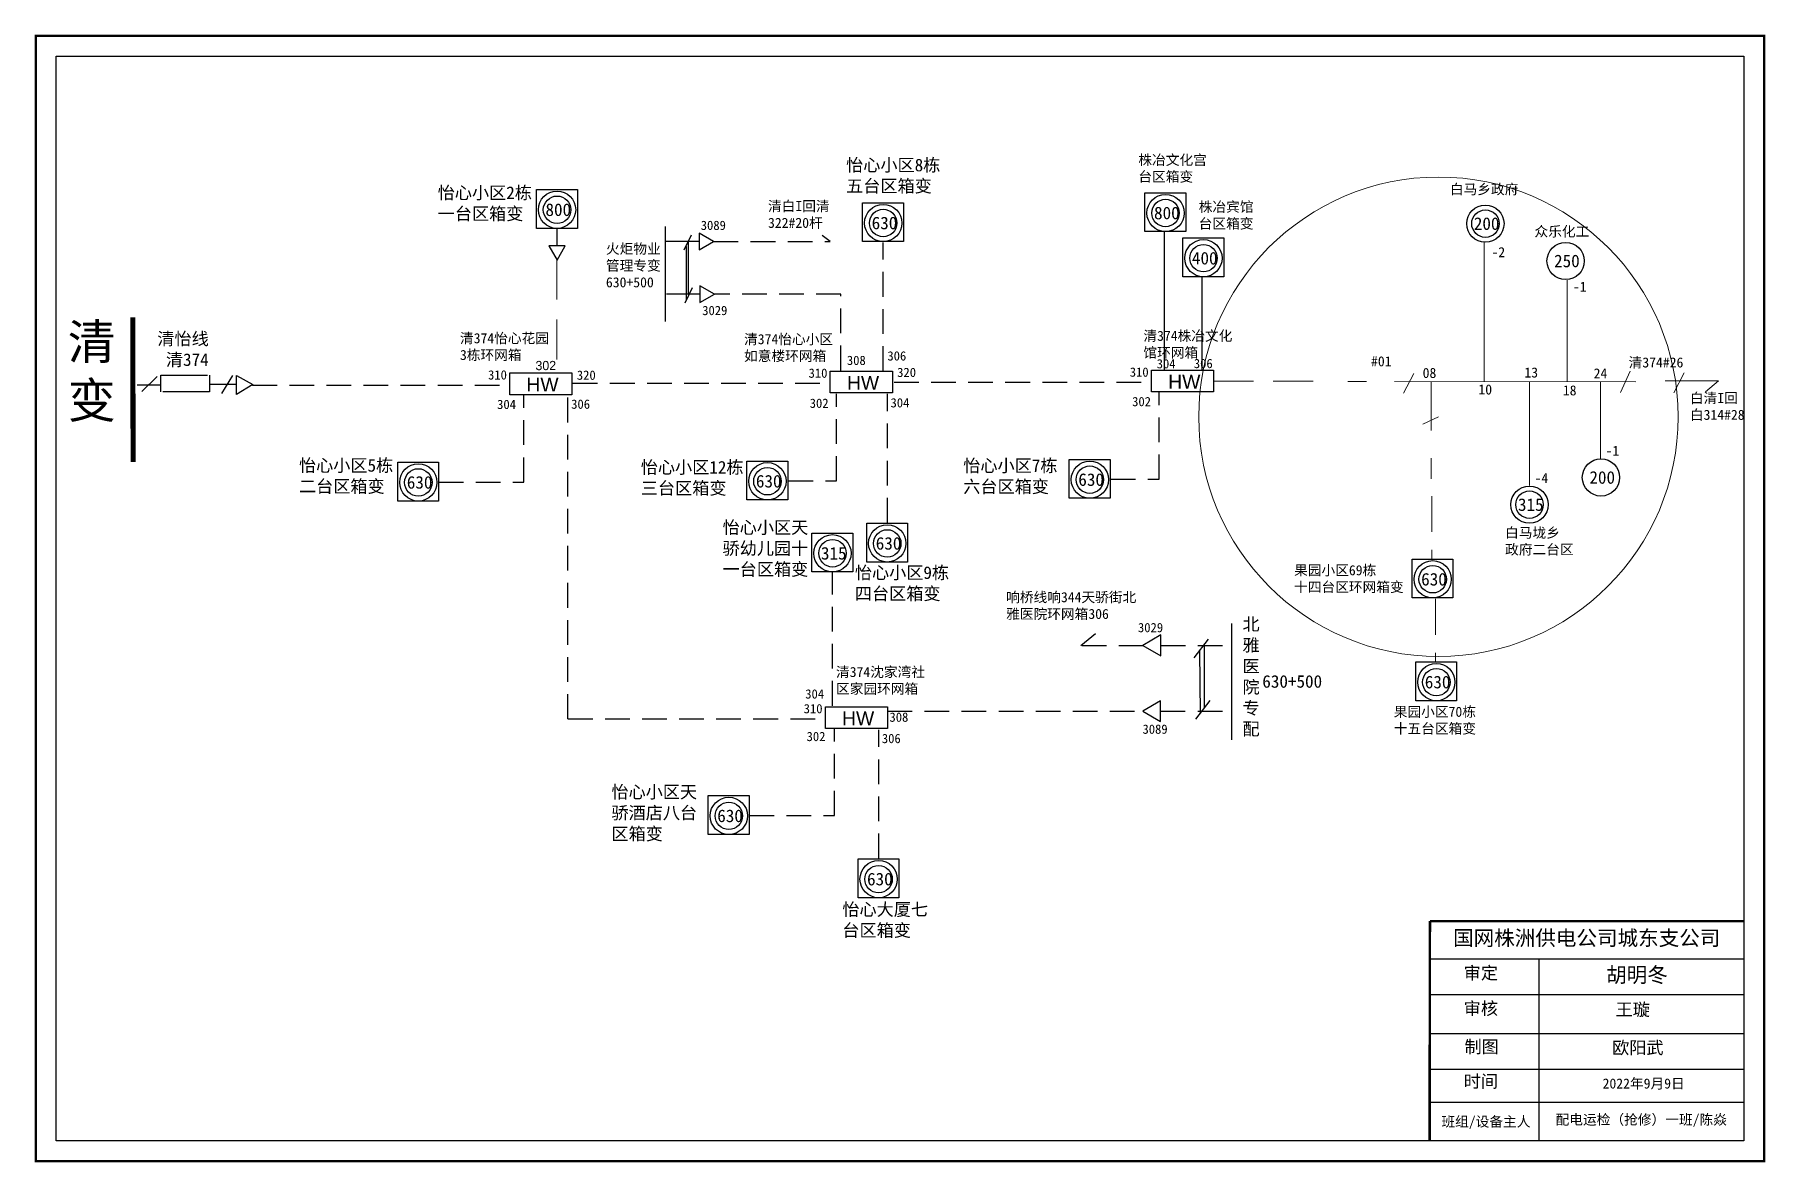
# Model space of a CAD drawing. Extents: x 0 to 344, y -1 to 224.
import ezdxf

# ---------------------------------------------------------------- set-up
doc = ezdxf.new("R2010")
doc.units = 0
doc.header["$LTSCALE"] = 0.774411
doc.linetypes.add('ACAD_ISO02W100', pattern=[15, 12, -3])
doc.linetypes.add('DASHED2', pattern=[9.525, 6.35, -3.175])
doc.layers.get('0').update_dxf_attribs({"linetype": 'CONTINUOUS'})
doc.styles.add('hztxt_txtstyle_0.00_0_0', font='', dxfattribs={"bigfont": 'hztxt.shx'})
doc.styles.add('hztxt_txtstyle_1.84_0_0', font='', dxfattribs={"height": 1.84, "bigfont": 'hztxt.shx'})
doc.styles.add('hztxt_txtstyle_2.50_0_0', font='', dxfattribs={"height": 2.5})
doc.styles.add('KaiTi_GB2312_txtstyle_2.50_0_0', font='', dxfattribs={"height": 2.5})
doc.styles.add('SimSun_txtstyle_2.00_0_0', font='simsun.ttc', dxfattribs={"height": 2})
doc.styles.add('SimSun_txtstyle_2.50_0_0', font='', dxfattribs={"height": 2.5})
doc.styles.add('SimSun_txtstyle_200.00_0_0200', font='simsun.ttc', dxfattribs={"height": 200})
doc.styles.get("Standard").update_dxf_attribs({"font": '', "height": 2.5})
doc.styles.add('字体', font='', dxfattribs={"height": 2.5})
doc.styles.add('宋体_txtstyle_2.00_0_0', font='SIMSUN.TTC', dxfattribs={"height": 2})
doc.styles.add('宋体_txtstyle_2.50_0_0', font='SIMSUN.TTC', dxfattribs={"height": 2.5})
doc.styles.add('宋体_txtstyle_200.00_0_0200', font='SIMSUN.TTC', dxfattribs={"height": 200})
doc.styles.add('宋体_txtstyle_3.00_0_0', font='SIMSUN.TTC', dxfattribs={"height": 3})
doc.styles.get('hztxt_txtstyle_0.00_0_0').set_extended_font_data('hztxt')
doc.styles.get('hztxt_txtstyle_1.84_0_0').set_extended_font_data('hztxt')
doc.styles.get('hztxt_txtstyle_2.50_0_0').set_extended_font_data('SimSun')
doc.styles.get('KaiTi_GB2312_txtstyle_2.50_0_0').set_extended_font_data('KaiTi_GB2312')
doc.styles.get('SimSun_txtstyle_2.50_0_0').set_extended_font_data('SimSun')
doc.styles.get('Standard').set_extended_font_data('SimSun')
doc.styles.get('字体').set_extended_font_data('KaiTi_GB2312')

msp = doc.modelspace()

# ---------------------------------------------------------------- linework, layer by layer
at = {"color": 7, "linetype": 'Continuous', "lineweight": 0, "ltscale": 2.071487}
msp.add_line((288.09, 154.78), (288.09, 182.63), dxfattribs=at)
at = {"linetype": 'DASHED2'}
for p, q in [((168.5, 156.91), (168.5, 182.48)), ((160.09, 172.15), (134.89, 172.15)), ((160.09, 157), (160.09, 172.15)), ((42.94, 154.07), (94.2, 154.07)), ((97, 134.77), (97, 152.11)), ((105.76, 87.64), (105.76, 152.23)), ((106.74, 154.42), (158, 154.42)), ((159.21, 135), (159.21, 152.34)), ((169.33, 126.73), (169.33, 152.3)), ((170.67, 154.63), (221.93, 154.63)), ((223.39, 135.33), (223.39, 152.67)), ((80.06, 134.77), (97, 134.77)), ((149.61, 135), (159.21, 135)), ((213.79, 135.33), (223.39, 135.33)), ((158.4, 90.26), (158.4, 116.88)), ((220.29, 102.2), (208.08, 102.2)), ((223.74, 102.27), (237.88, 102.27)), ((105.76, 87.64), (157.02, 87.64)), ((169.35, 89.16), (220.18, 89.16)), ((223.71, 89.14), (237.88, 89.14)), ((158.79, 68.4), (158.79, 85.75)), ((167.61, 59.91), (167.61, 85.48)), ((141.86, 68.4), (158.79, 68.4))]:
    msp.add_line(p, q, dxfattribs=at)
at = {"color": 7, "linetype": 'DASHED2', "lineweight": 0, "ltscale": 1.611327}
msp.add_line((103.55, 179), (103.55, 156.72), dxfattribs=at)
at = {"color": 7, "linetype": 'Continuous', "lineweight": 0, "ltscale": 1.409819}
for p, q in [((304.6, 154.76), (304.6, 174.97)), ((297.13, 154.77), (297.13, 134.06))]:
    msp.add_line(p, q, dxfattribs=at)
at = {"linetype": 'Continuous'}
for p, q in [((23.96, 155.79), (20.97, 152.79)), ((36.87, 152.37), (39.06, 155.99)), ((39.78, 152.22), (39.78, 155.99)), ((39.78, 155.99), (43.01, 154.17)), ((34.41, 154.24), (39.67, 154.24)), ((43.01, 154.17), (39.78, 152.22)), ((207.85, 102.25), (210.78, 104.63)), ((230.4, 99.78), (233.27, 103.47)), ((237.88, 83.45), (237.88, 106.6)), ((231.42, 101.1), (231.59, 88.73)), ((232.45, 89.83), (232.45, 102.14)), ((230.7, 87.59), (233.57, 91.28)), ((277.35, 39.88), (339.71, 39.88)), ((298.99, 39.87), (298.97, 3.66)), ((277.35, 32.77), (339.71, 32.77)), ((277.35, 25.02), (339.71, 25.02)), ((277.35, 17.92), (339.71, 17.92)), ((277.43, 11.35), (339.8, 11.35))]:
    msp.add_line(p, q, dxfattribs=at)
at = {"color": 7, "linetype": 'Continuous', "lineweight": 0, "ltscale": 1.278059}
for p, q in [((274.1, 156.4), (272.05, 152.44)), ((327.91, 156.52), (325.87, 152.56)), ((277.55, 154.79), (277.55, 145))]:
    msp.add_line(p, q, dxfattribs=at)
at = {"color": 7, "linetype": 'Continuous', "lineweight": 0, "ltscale": 1.208692}
for p, q in [((317.15, 156.84), (315.22, 152.61)), ((311.23, 154.75), (311.23, 139.29))]:
    msp.add_line(p, q, dxfattribs=at)
at = {"linetype": 'ACAD_ISO02W100'}
msp.add_line((24.72, 154.06), (20.04, 154.06), dxfattribs=at)
at = {"color": 7, "linetype": 'DASHED2', "lineweight": 0, "ltscale": 1.609986}
msp.add_line((234.25, 154.88), (257.63, 154.88), dxfattribs=at)
at = {"color": 7, "linetype": 'DASHED2', "lineweight": 0, "ltscale": 0.894437}
msp.add_line((260.97, 154.8), (264.67, 154.8), dxfattribs=at)
at = {"color": 7, "linetype": 'Continuous', "lineweight": 0, "ltscale": 0.766835}
msp.add_line((270.29, 154.8), (318.32, 154.74), dxfattribs=at)
at = {"color": 7, "linetype": 'Continuous', "lineweight": 0, "ltscale": 0.373053}
for p, q in [((324.1, 154.92), (334.76, 154.92)), ((334.76, 154.92), (332.15, 152.72))]:
    msp.add_line(p, q, dxfattribs=at)
at = {"color": 7, "linetype": 'Continuous', "lineweight": 0, "ltscale": 0.710033}
for p, q in [((279.01, 147.76), (275.89, 146.27)), ((277.55, 139.53), (277.55, 135.39))]:
    msp.add_line(p, q, dxfattribs=at)
at = {"color": 7, "linetype": 'DASHED2', "lineweight": 0, "ltscale": 1.449709}
for p, q in [((277.68, 131.97), (277.68, 119.49)), ((278.41, 111.5), (278.41, 99.02))]:
    msp.add_line(p, q, dxfattribs=at)
at = {"linetype": 'Continuous', "const_width": 0.5}
msp.add_lwpolyline([(-0.15, 223.58), (343.83, 223.58), (343.83, -0.39), (-0.15, -0.39)], close=True, dxfattribs=at)
at = {"linetype": 'Continuous'}
for points in [[(3.9, 219.53), (339.78, 219.53), (339.78, 3.66), (3.9, 3.66)], [(99.49, 193), (107.62, 193), (107.62, 185.26), (99.49, 185.26)], [(164.4, 190.37), (172.53, 190.37), (172.53, 182.62), (164.4, 182.62)], [(220.6, 192.36), (228.73, 192.36), (228.73, 184.61), (220.6, 184.61)], [(134.74, 182.66), (131.88, 184.31), (131.88, 181.01)], [(228.15, 183.36), (236.28, 183.36), (236.28, 175.61), (228.15, 175.61)], [(103.58, 178.95), (105.23, 181.81), (101.93, 181.81)], [(134.89, 172.15), (132.03, 173.8), (132.03, 170.5)], [(71.88, 138.73), (80.01, 138.73), (80.01, 130.99), (71.88, 130.99)], [(141.36, 138.96), (149.49, 138.96), (149.49, 131.22), (141.36, 131.22)], [(205.54, 139.29), (213.67, 139.29), (213.67, 131.54), (205.54, 131.54)], [(154.31, 124.62), (162.44, 124.62), (162.44, 116.88), (154.31, 116.88)], [(165.21, 126.59), (173.34, 126.59), (173.34, 118.85), (165.21, 118.85)], [(273.77, 119.45), (281.9, 119.45), (281.9, 111.71), (273.77, 111.71)], [(220.17, 102.27), (223.74, 100.21), (223.74, 104.33)], [(274.5, 98.98), (282.63, 98.98), (282.63, 91.24), (274.5, 91.24)], [(220.15, 89.14), (223.71, 87.08), (223.71, 91.2)], [(133.68, 72.36), (141.81, 72.36), (141.81, 64.62), (133.68, 64.62)], [(163.48, 59.77), (171.62, 59.77), (171.62, 52.03), (163.48, 52.03)]]:
    msp.add_lwpolyline(points, close=True, dxfattribs=at)
for points in [[(103.58, 181.81), (103.58, 185.26)], [(125.17, 166.74), (125.17, 185.65)], [(131.88, 182.66), (125.2, 182.66)], [(128.9, 180.98), (130.36, 183.99)], [(129.71, 182.66), (129.71, 172.15)], [(224.46, 157.05), (224.46, 184.56)], [(129.29, 181.68), (129.29, 171.02)], [(129.05, 170.47), (130.51, 173.48)], [(231.96, 157.06), (231.96, 175.63)], [(132.03, 172.15), (125.35, 172.15)]]:
    msp.add_lwpolyline(points, dxfattribs=at)
at = {"linetype": 'DASHED2'}
msp.add_lwpolyline([(134.74, 182.66), (157.97, 182.66), (156.34, 183.87)], dxfattribs=at)
at = {"linetype": 'Continuous'}
for points, const_width in [([(19.17, 167.56), (19.19, 138.74)], 1), ([(277.31, 47.38), (277.25, 3.66)], 0.5), ([(277.35, 47.38), (339.71, 47.38)], 0.5)]:
    msp.add_lwpolyline(points, dxfattribs=dict(at, const_width=const_width))
at = {"linetype": 'ACAD_ISO02W100'}
msp.add_lwpolyline([(34.4, 156.07), (34.4, 152.73), (24.72, 152.73), (24.72, 156.07)], close=True, dxfattribs=at)
at = {"color": 0}
for points in [[(94.17, 156.49), (106.52, 156.49), (106.52, 152.15), (94.17, 152.15)], [(157.97, 156.84), (170.32, 156.84), (170.32, 152.5), (157.97, 152.5)], [(221.9, 157.05), (234.25, 157.05), (234.25, 152.71), (221.9, 152.71)], [(156.99, 90.06), (169.35, 90.06), (169.35, 85.72), (156.99, 85.72)]]:
    msp.add_lwpolyline(points, close=True, dxfattribs=at)
at = {"color": 12, "linetype": 'Continuous', "lineweight": 0, "ltscale": 2.467847, "true_color": 0xc00000}
msp.add_circle((279.01, 147.76), 47.71, dxfattribs=at)
at = {"linetype": 'Continuous'}
for centre, radius in [((103.58, 188.97), 3.71), ((103.58, 188.97), 2.73), ((168.5, 186.33), 3.71), ((224.69, 188.32), 3.71), ((224.69, 188.32), 2.73), ((288.35, 186.2), 3.71), ((168.5, 186.33), 2.73), ((288.35, 186.2), 2.73), ((232.24, 179.33), 3.71), ((232.24, 179.33), 2.73), ((304.32, 178.77), 3.71), ((75.97, 134.7), 3.71), ((145.45, 134.93), 3.71), ((209.63, 135.25), 3.71), ((209.63, 135.25), 2.73), ((311.35, 135.68), 3.71), ((75.97, 134.7), 2.73), ((145.45, 134.93), 2.73), ((297.13, 130.27), 3.71), ((297.13, 130.27), 2.73), ((158.4, 120.59), 3.71), ((169.3, 122.56), 3.71), ((169.3, 122.56), 2.73), ((158.4, 120.59), 2.73), ((277.86, 115.42), 3.71), ((277.86, 115.42), 2.73), ((278.59, 94.95), 3.71), ((278.59, 94.95), 2.73), ((137.77, 68.33), 3.71), ((137.77, 68.33), 2.73), ((167.58, 55.74), 3.71), ((167.58, 55.74), 2.73)]:
    msp.add_circle(centre, radius, dxfattribs=at)

# ---------------------------------------------------------------- texts
at = {"color": 0, "attachment_point": 1}
for s, insert, char_height, width in [('株冶文化宫台区箱变', (219.28, 199.89), 2, 15.9167), ('清白I回清322#20杆', (145.57, 190.7), 2, 18.9878), ('株冶宾馆\\P台区箱变', (231.29, 190.56), 2, 15.9167), ('火炬物业\\P管理专变\\P630+500', (113.31, 182.2), 2, 18.9878), ('清374怡心花园3栋环网箱', (84.26, 164.4), 2, 18.9878), ('清374怡心小区如意楼环网箱', (140.8, 164.21), 2, 18.9878), ('清374株冶文化馆环网箱', (220.28, 164.88), 2, 18.9878), ('响桥线响344天骄街北雅医院环网箱306', (192.96, 112.86), 2, 26.5235), ('北\\P雅\\P医\\P院\\P专\\P配', (240.01, 107.72), 2.5, 18.9878), ('清374沈家湾社区家园环网箱', (159.1, 97.97), 2, 18.9878)]:
    msp.add_mtext(s, dxfattribs=dict(at, insert=insert, char_height=char_height, width=width))
at = {"linetype": 'Continuous', "attachment_point": 1}
for s, insert, char_height, width, style in [('{\\fSimSun|b0|i0|c134|p2;怡心小区8栋五台区箱变}', (161.12, 199.12), 2.5, 21.7914, '字体'), ('{\\fSimSun|b0|i0|c134|p2;怡心小区2栋一台区箱变}', (79.83, 193.61), 2.5, 19.7328, 'KaiTi_GB2312_txtstyle_2.50_0_0'), ('{\\fSimSun|b0|i0|c134|p2;800}', (101.28, 190.23), 2.5, 5.4797, 'hztxt_txtstyle_2.50_0_0'), ('{\\fSimSun|b0|i0|c134|p2;800}', (222.4, 189.58), 2.5, 5.4797, 'hztxt_txtstyle_0.00_0_0'), ('{\\fSimSun|b0|i0|c134|p2;630}', (166.2, 187.59), 2.5, 5.4797, 'hztxt_txtstyle_0.00_0_0'), ('200', (286.05, 187.46), 2.5, 5.4797, 'hztxt_txtstyle_2.50_0_0'), ('{\\fSimSun|b0|i0|c134|p2;400}', (229.94, 180.58), 2.5, 5.4797, 'hztxt_txtstyle_0.00_0_0'), ('250', (302.02, 180.03), 2.5, 5.4797, 'SimSun_txtstyle_2.50_0_0'), ('{\\fSimSun|b0|i0|c134|p2;清\\P变}', (6.2, 166.2), 7, 46.6545, '字体'), ('{\\fSimSun|b0|i0|c134|p2;清怡线\\P 清374}', (24.03, 164.55), 2.5, 22.8827, '字体'), ('{\\fSimSun|b0|i0|c134|p2;怡心小区5栋二台区箱变}', (52.22, 139.34), 2.5, 19.7328, '字体'), ('{\\fSimSun|b0|i0|c134|p2;怡心小区12栋三台区箱变}', (120.25, 138.97), 2.5, 21.7914, '字体'), ('{\\fSimSun|b0|i0|c134|p2;怡心小区7栋六台区箱变}', (184.43, 139.29), 2.5, 21.7914, '字体'), ('{\\fSimSun|b0|i0|c134|p2;630}', (73.68, 135.96), 2.5, 5.4797, 'hztxt_txtstyle_0.00_0_0'), ('{\\fSimSun|b0|i0|c134|p2;630}', (143.16, 136.19), 2.5, 5.4797, 'hztxt_txtstyle_0.00_0_0'), ('{\\fSimSun|b0|i0|c134|p2;630}', (207.33, 136.51), 2.5, 5.4797, 'hztxt_txtstyle_0.00_0_0'), ('200', (309.05, 136.94), 2.5, 5.4797, 'SimSun_txtstyle_2.50_0_0'), ('315', (294.83, 131.53), 2.5, 5.4797, 'SimSun_txtstyle_2.50_0_0'), ('{\\fSimSun|b0|i0|c134|p2;怡心小区天骄幼儿园十一台区箱变}', (136.53, 127), 2.5, 19.7328, 'KaiTi_GB2312_txtstyle_2.50_0_0'), ('{\\fSimSun|b0|i0|c134|p2;315}', (156.1, 121.85), 2.5, 5.4797, 'hztxt_txtstyle_2.50_0_0'), ('{\\fSimSun|b0|i0|c134|p2;630}', (167.01, 123.82), 2.5, 5.4797, 'hztxt_txtstyle_0.00_0_0'), ('{\\fSimSun|b0|i0|c134|p2;怡心小区9栋四台区箱变}', (162.86, 117.99), 2.5, 21.7914, '字体'), ('630', (275.57, 116.68), 2.5, 5.4797, 'hztxt_txtstyle_2.50_0_0'), ('630', (276.29, 96.21), 2.5, 5.4797, 'hztxt_txtstyle_2.50_0_0'), ('{\\fSimSun|b0|i0|c134|p2;怡心小区天骄酒店八台区箱变}', (114.41, 74.35), 2.5, 19.7328, '字体'), ('{\\fSimSun|b0|i0|c134|p2;630}', (135.47, 69.59), 2.5, 5.4797, 'hztxt_txtstyle_0.00_0_0'), ('{\\fSimSun|b0|i0|c134|p2;630}', (165.28, 57), 2.5, 5.4797, 'hztxt_txtstyle_0.00_0_0'), ('{\\fSimSun|b0|i0|c134|p2;怡心大厦七台区箱变}', (160.37, 50.97), 2.5, 19.7328, '字体'), ('国网株洲供电公司城东支公司', (281.92, 45.53), 3, 82.0179, '宋体_txtstyle_3.00_0_0'), ('胡明冬', (312.38, 38.19), 3, 23.4615, '宋体_txtstyle_3.00_0_0'), ('王璇', (314.26, 31.04), 2.5, 23.4615, '宋体_txtstyle_2.50_0_0'), ('欧阳武', (313.58, 23.45), 2.5, 23.4615, '宋体_txtstyle_2.50_0_0')]:
    msp.add_mtext(s, dxfattribs=dict(at, insert=insert, char_height=char_height, width=width, style=style))
at = {"color": 7, "linetype": 'Continuous', "lineweight": 0, "ltscale": 1.409819, "char_height": 2, "attachment_point": 1, "style": '宋体_txtstyle_200.00_0_0200'}
for s, insert in [('白马乡政府', (281.28, 194.06)), ('白马垅乡^M^J政府二台区', (292.27, 125.69))]:
    msp.add_mtext(s, dxfattribs=dict(at, insert=insert))
at = {"char_height": 1.84, "width": 4.8234, "attachment_point": 1}
for s, insert, style in [('{\\fSimSun|b0|i0|c134|p2;3089}', (132.18, 186.79), 'hztxt_txtstyle_0.00_0_0'), ('{\\fSimSun|b0|i0|c134|p2;3029}', (132.47, 169.84), 'hztxt_txtstyle_0.00_0_0'), ('302', (99.29, 158.88), 'hztxt_txtstyle_1.84_0_0'), ('{\\fSimSun|b0|i0|c134|p2;308}', (161.27, 159.92), 'hztxt_txtstyle_0.00_0_0'), ('{\\fSimSun|b0|i0|c134|p2;306}', (169.33, 160.8), 'hztxt_txtstyle_0.00_0_0'), ('{\\fSimSun|b0|i0|c134|p2;304}', (222.93, 159.24), 'hztxt_txtstyle_0.00_0_0'), ('{\\fSimSun|b0|i0|c134|p2;306}', (230.32, 159.29), 'hztxt_txtstyle_0.00_0_0'), ('{\\fSimSun|b0|i0|c134|p2;310}', (89.85, 157.02), 'hztxt_txtstyle_0.00_0_0'), ('{\\fSimSun|b0|i0|c134|p2;320}', (107.52, 156.97), 'hztxt_txtstyle_0.00_0_0'), ('{\\fSimSun|b0|i0|c134|p2;310}', (153.64, 157.37), 'hztxt_txtstyle_0.00_0_0'), ('{\\fSimSun|b0|i0|c134|p2;320}', (171.27, 157.52), 'hztxt_txtstyle_0.00_0_0'), ('{\\fSimSun|b0|i0|c134|p2;310}', (217.57, 157.58), 'hztxt_txtstyle_0.00_0_0'), ('{\\fSimSun|b0|i0|c134|p2;302}', (218.04, 151.71), 'hztxt_txtstyle_0.00_0_0'), ('{\\fSimSun|b0|i0|c134|p2;304}', (91.65, 151.15), 'hztxt_txtstyle_0.00_0_0'), ('{\\fSimSun|b0|i0|c134|p2;306}', (106.39, 151.2), 'hztxt_txtstyle_0.00_0_0'), ('{\\fSimSun|b0|i0|c134|p2;302}', (153.87, 151.38), 'hztxt_txtstyle_0.00_0_0'), ('{\\fSimSun|b0|i0|c134|p2;304}', (169.95, 151.47), 'hztxt_txtstyle_0.00_0_0'), ('{\\fSimSun|b0|i0|c134|p2;3029}', (219.2, 106.73), 'hztxt_txtstyle_0.00_0_0'), ('{\\fSimSun|b0|i0|c134|p2;304}', (152.98, 93.52), 'hztxt_txtstyle_1.84_0_0'), ('{\\fSimSun|b0|i0|c134|p2;310}', (152.67, 90.59), 'hztxt_txtstyle_0.00_0_0'), ('{\\fSimSun|b0|i0|c134|p2;308}', (169.74, 88.9), 'hztxt_txtstyle_0.00_0_0'), ('{\\fSimSun|b0|i0|c134|p2;3089}', (220.1, 86.51), 'hztxt_txtstyle_0.00_0_0'), ('{\\fSimSun|b0|i0|c134|p2;302}', (153.25, 85.05), 'hztxt_txtstyle_0.00_0_0'), ('{\\fSimSun|b0|i0|c134|p2;306}', (168.23, 84.65), 'hztxt_txtstyle_0.00_0_0')]:
    msp.add_mtext(s, dxfattribs=dict(at, insert=insert, style=style))
at = {"color": 7, "linetype": 'Continuous', "lineweight": 0, "ltscale": 0.435129, "insert": (298.12, 185.65), "char_height": 2, "attachment_point": 1, "style": '宋体_txtstyle_200.00_0_0200'}
msp.add_mtext('众乐化工', dxfattribs=at)
at = {"color": 7, "linetype": 'Continuous', "lineweight": 0, "ltscale": 1.208692, "char_height": 2, "attachment_point": 1}
for s, insert, style in [('-2', (289.56, 181.53), 'SimSun_txtstyle_2.00_0_0'), ('-1', (305.76, 174.64), 'SimSun_txtstyle_200.00_0_0200'), ('-1', (312.28, 142), 'SimSun_txtstyle_200.00_0_0200'), ('-4', (298.14, 136.56), 'SimSun_txtstyle_2.00_0_0')]:
    msp.add_mtext(s, dxfattribs=dict(at, insert=insert, style=style))
at = {"color": 7, "linetype": 'Continuous', "lineweight": 0, "ltscale": 0.888425, "char_height": 2, "attachment_point": 1}
for s, insert, style in [('#01', (265.59, 159.8), 'SimSun_txtstyle_200.00_0_0200'), ('清374#26', (316.86, 159.58), 'SimSun_txtstyle_200.00_0_0200'), ('08', (275.86, 157.49), 'SimSun_txtstyle_2.00_0_0'), ('13', (296.11, 157.58), 'SimSun_txtstyle_2.00_0_0'), ('24', (309.89, 157.4), 'SimSun_txtstyle_2.00_0_0'), ('10', (286.96, 154.2), 'SimSun_txtstyle_2.00_0_0'), ('18', (303.77, 154.02), 'SimSun_txtstyle_2.00_0_0')]:
    msp.add_mtext(s, dxfattribs=dict(at, insert=insert, style=style))
at = {"color": 0, "char_height": 2.75, "width": 8.399, "attachment_point": 1, "style": 'hztxt_txtstyle_0.00_0_0'}
for insert in [(97.49, 155.56), (161.29, 155.91), (225.22, 156.12), (160.31, 89.13)]:
    msp.add_mtext('{\\fArial|b0|i0|c0|p32;HW}', dxfattribs=dict(at, insert=insert))
at = {"color": 1, "linetype": 'Continuous', "lineweight": 0, "ltscale": 0.373053, "true_color": 0xff0000, "insert": (329.05, 152.49), "char_height": 2, "attachment_point": 1, "style": 'SimSun_txtstyle_2.00_0_0'}
msp.add_mtext('白清I回^M^J白314#28', dxfattribs=at)
at = {"color": 7, "linetype": 'DASHED2', "lineweight": 0, "ltscale": 2.071487, "char_height": 2, "attachment_point": 1, "style": '宋体_txtstyle_2.00_0_0'}
for s, insert in [('果园小区69栋^M^J十四台区环网箱变', (250.27, 118.22)), ('果园小区70栋^M^J十五台区箱变', (270.11, 90.05))]:
    msp.add_mtext(s, dxfattribs=dict(at, insert=insert))
at = {"color": 7, "linetype": 'Continuous', "true_color": 0xffffff, "insert": (243.95, 96.34), "char_height": 2.5, "width": 2.757, "attachment_point": 1, "style": '字体'}
msp.add_mtext('630+500', dxfattribs=at)
at = {"linetype": 'Continuous', "char_height": 2.5, "width": 23.4615, "attachment_point": 1}
for s, insert in [('审定', (284.04, 38.32)), ('审核', (284.04, 31.25)), ('制图', (284.2, 23.63)), ('时间', (284.04, 16.75))]:
    msp.add_mtext(s, dxfattribs=dict(at, insert=insert))
at = {"color": 7, "linetype": 'Continuous', "lineweight": 0, "ltscale": 0.851615, "insert": (311.68, 16.06), "char_height": 2, "attachment_point": 1, "style": '宋体_txtstyle_200.00_0_0200'}
msp.add_mtext('2022年9月9日', dxfattribs=at)
at = {"color": 7, "linetype": 'Continuous', "lineweight": 0, "ltscale": 0.625963, "char_height": 2, "attachment_point": 1, "style": '宋体_txtstyle_200.00_0_0200'}
for s, insert in [('班组/设备主人', (279.59, 8.48)), ('配电运检（抢修）一班/陈焱', (302.32, 8.88))]:
    msp.add_mtext(s, dxfattribs=dict(at, insert=insert))

doc.saveas('drawing.dxf')
